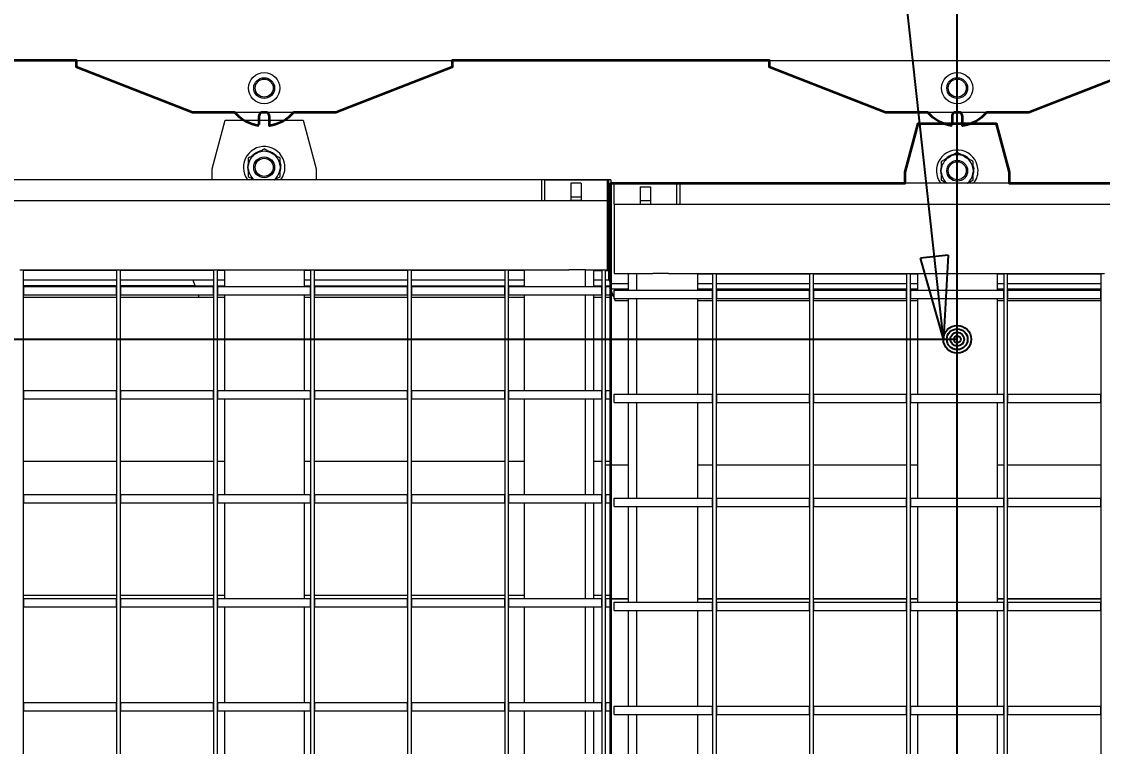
# Model space of a CAD drawing. Extents: x 28911 to 70911, y -59 to 29641.
# Drawn here: x 54923 to 56482, y 22175 to 23221 of the extents above; entities that cross this region are included whole.
import ezdxf

# ---------------------------------------------------------------- set-up
doc = ezdxf.new("R2010")
doc.units = 0
doc.header["$LTSCALE"] = 300
doc.header["$MEASUREMENT"] = 0
doc.linetypes.add('CONTINUA', pattern=[0])
for name, color, linetype, lineweight in [('21 CONTINUA 0.05', 6, 'Continuous', 9), ('22 CONTINUA 0.18', 3, 'Continuous', 18), ('23 CONTINUA 0.35', 4, 'Continuous', 35)]:
    doc.layers.add(name, color=color, linetype=linetype, lineweight=lineweight)
doc.layers.add('QUOTE', color=7, linetype='Continuous')
doc.styles.get("Standard").update_dxf_attribs({"font": 'STANDARD'})
doc.dimstyles.new('sc1a100$0', dxfattribs={"dimscale": 100, "dimtxt": 3, "dimasz": 3, "dimexe": 0, "dimexo": 0, "dimgap": 1, "dimtad": 1, "dimzin": 12, "dimdsep": 46, "dimtxsty": 'Standard', "dimblk": 'CLOSEDBLANK', "dimcen": 1, "dimclrd": 253, "dimclre": 253, "dimclrt": 2, "dimadec": 0, "dimazin": 3, "dimtfac": 1, "dimtmove": 0, "dimatfit": 1, "dimldrblk": 'CLOSEDBLANK', "dimfxl": 1, "dimtolj": 1, "dimtzin": 0, "dimarcsym": 0})
doc.dimstyles.new('sc1a40', dxfattribs={"dimscale": 40, "dimtxt": 3, "dimasz": 3, "dimexe": 0, "dimexo": 0, "dimgap": 1, "dimtad": 1, "dimzin": 12, "dimdsep": 46, "dimtxsty": 'Standard', "dimblk": 'CLOSEDBLANK', "dimcen": 1, "dimclrd": 253, "dimclre": 253, "dimclrt": 2, "dimadec": 0, "dimazin": 3, "dimtfac": 1, "dimtmove": 0, "dimatfit": 1, "dimldrblk": 'CLOSEDBLANK', "dimfxl": 1, "dimtolj": 1, "dimtzin": 0, "dimarcsym": 0})

# ---------------------------------------------------------------- blocks, each defined once
blk = doc.blocks.new('A$Cdbd99e87')
at = {"layer": '21 CONTINUA 0.05', "color": 253, "linetype": 'Continuous'}
for p, q in [((7.5, 1600), (7.5, -1600)), ((12.5, 1600), (12.5, -1600)), ((147.5, 1600), (147.5, -1600)), ((152.5, 1600), (152.5, -1600)), ((287.5, 1600), (287.5, -1600)), ((292.5, 1600), (292.5, -1600)), ((427.5, 1600), (427.5, -1600)), ((432.5, 1600), (432.5, -1600)), ((567.5, 1600), (567.5, -1600)), ((572.5, 1600), (572.5, -1600)), ((707.5, 1600), (707.5, -1600)), ((712.5, 1600), (712.5, -1600)), ((847.5, 1600), (847.5, -1600)), ((25, -964), (25, -826)), ((37, -964), (37, -826)), ((125, -964), (125, -826)), ((442.5, -964), (442.5, -826)), ((557.5, -964), (557.5, -826)), ((0, -964), (0, -976)), ((7, -964), (0, -964)), ((7, -964), (7, -976)), ((7.5, -964), (7, -964)), ((13, -964), (12.5, -964)), ((13, -964), (13, -976)), ((147, -964), (13, -964)), ((147, -964), (147, -976)), ((147.5, -964), (147, -964)), ((153, -964), (152.5, -964)), ((153, -964), (153, -976)), ((287, -964), (153, -964)), ((287, -964), (287, -976)), ((287.5, -964), (287, -964)), ((293, -964), (292.5, -964)), ((293, -964), (293, -976)), ((427, -964), (293, -964)), ((427, -964), (427, -976)), ((427.5, -964), (427, -964)), ((433, -964), (432.5, -964)), ((433, -964), (433, -976)), ((567, -964), (433, -964)), ((567, -964), (567, -976)), ((567.5, -964), (567, -964)), ((573, -964), (572.5, -964)), ((573, -964), (573, -976)), ((707, -964), (573, -964)), ((707, -964), (707, -976)), ((707.5, -964), (707, -964)), ((713, -964), (712.5, -964)), ((713, -964), (713, -976)), ((847, -964), (713, -964)), ((847, -964), (847, -976)), ((847.5, -964), (847, -964)), ((7, -976), (0, -976)), ((7, -976), (7.5, -976)), ((12.5, -976), (13, -976)), ((147, -976), (13, -976)), ((25, -1114), (25, -976)), ((37, -1114), (37, -976)), ((125, -1114), (125, -976)), ((147, -976), (147.5, -976)), ((152.5, -976), (153, -976)), ((287, -976), (153, -976)), ((287, -976), (287.5, -976)), ((292.5, -976), (293, -976)), ((427, -976), (293, -976)), ((427, -976), (427.5, -976)), ((432.5, -976), (433, -976)), ((567, -976), (433, -976)), ((442.5, -1114), (442.5, -976)), ((557.5, -1114), (557.5, -976)), ((567, -976), (567.5, -976)), ((572.5, -976), (573, -976)), ((707, -976), (573, -976)), ((707, -976), (707.5, -976)), ((712.5, -976), (713, -976)), ((847, -976), (713, -976)), ((847, -976), (847.5, -976)), ((7, -1114), (0, -1114)), ((0, -1114), (0, -1126)), ((7, -1114), (7, -1126)), ((7.5, -1114), (7, -1114)), ((13, -1114), (12.5, -1114)), ((13, -1114), (13, -1126)), ((147, -1114), (13, -1114)), ((147, -1114), (147, -1126)), ((147.5, -1114), (147, -1114)), ((153, -1114), (152.5, -1114)), ((153, -1114), (153, -1126)), ((287, -1114), (153, -1114)), ((287, -1114), (287, -1126)), ((287.5, -1114), (287, -1114)), ((293, -1114), (292.5, -1114)), ((293, -1114), (293, -1126)), ((427, -1114), (293, -1114)), ((427, -1114), (427, -1126)), ((427.5, -1114), (427, -1114)), ((433, -1114), (432.5, -1114)), ((433, -1114), (433, -1126)), ((567, -1114), (433, -1114)), ((567, -1114), (567, -1126)), ((567.5, -1114), (567, -1114)), ((573, -1114), (572.5, -1114)), ((573, -1114), (573, -1126)), ((707, -1114), (573, -1114)), ((707, -1114), (707, -1126)), ((707.5, -1114), (707, -1114)), ((713, -1114), (712.5, -1114)), ((713, -1114), (713, -1126)), ((847, -1114), (713, -1114)), ((847, -1114), (847, -1126)), ((847.5, -1114), (847, -1114)), ((7, -1126), (0, -1126)), ((0, -1130.3), (0, -1130.5)), ((0, -1130.3), (7.5, -1130.3)), ((0, -1130.5), (0, -1131)), ((0, -1130.5), (7.5, -1130.5)), ((7.5, -1131), (0, -1131)), ((0, -1131), (0, -1132.5)), ((0, -1132.5), (0, -1209.5)), ((7, -1126), (7.5, -1126)), ((12.5, -1126), (13, -1126)), ((12.5, -1130.3), (25, -1130.3)), ((12.5, -1130.5), (25, -1130.5)), ((25, -1131), (12.5, -1131)), ((147, -1126), (13, -1126)), ((25, -1264), (25, -1126)), ((37, -1264), (37, -1126)), ((125, -1264), (125, -1126)), ((125, -1130.3), (147.5, -1130.3)), ((125, -1130.5), (147.5, -1130.5)), ((147.5, -1131), (125, -1131)), ((147, -1126), (147.5, -1126)), ((152.5, -1126), (153, -1126)), ((152.5, -1130.3), (287.5, -1130.3)), ((152.5, -1130.5), (287.5, -1130.5)), ((287.5, -1131), (152.5, -1131)), ((287, -1126), (153, -1126)), ((287, -1126), (287.5, -1126)), ((292.5, -1126), (293, -1126)), ((292.5, -1130.3), (427.5, -1130.3)), ((292.5, -1130.5), (427.5, -1130.5)), ((427.5, -1131), (292.5, -1131)), ((427, -1126), (293, -1126)), ((427, -1126), (427.5, -1126)), ((432.5, -1126), (433, -1126)), ((432.5, -1130.3), (442.5, -1130.3)), ((432.5, -1130.5), (442.5, -1130.5)), ((442.5, -1131), (432.5, -1131)), ((567, -1126), (433, -1126)), ((442.5, -1264), (442.5, -1126)), ((557.5, -1264), (557.5, -1126)), ((557.5, -1130.3), (567.5, -1130.3)), ((557.5, -1130.5), (567.5, -1130.5)), ((567.5, -1131), (557.5, -1131)), ((567, -1126), (567.5, -1126)), ((572.5, -1126), (573, -1126)), ((572.5, -1130.3), (707.5, -1130.3)), ((572.5, -1130.5), (707.5, -1130.5)), ((707.5, -1131), (572.5, -1131)), ((707, -1126), (573, -1126)), ((707, -1126), (707.5, -1126)), ((712.5, -1126), (713, -1126)), ((712.5, -1130.3), (847.5, -1130.3)), ((712.5, -1130.5), (847.5, -1130.5)), ((847.5, -1131), (712.5, -1131)), ((847, -1126), (713, -1126)), ((847, -1126), (847.5, -1126)), ((0, -1209.5), (0, -1213.1)), ((0, -1213.1), (0, -1264)), ((0, -1264), (0, -1276)), ((7, -1264), (0, -1264)), ((7, -1276), (0, -1276)), ((0, -1276), (0, -1324)), ((7, -1264), (7, -1276)), ((7.5, -1264), (7, -1264)), ((7, -1276), (7.5, -1276)), ((13, -1264), (12.5, -1264)), ((12.5, -1276), (13, -1276)), ((13, -1264), (13, -1276)), ((147, -1264), (13, -1264)), ((147, -1276), (13, -1276)), ((25, -1414), (25, -1276)), ((37, -1414), (37, -1276)), ((125, -1414), (125, -1276)), ((147, -1264), (147, -1276)), ((147.5, -1264), (147, -1264)), ((147, -1276), (147.5, -1276)), ((153, -1264), (152.5, -1264)), ((152.5, -1276), (153, -1276)), ((153, -1264), (153, -1276)), ((287, -1264), (153, -1264)), ((287, -1276), (153, -1276)), ((287, -1264), (287, -1276)), ((287.5, -1264), (287, -1264)), ((287, -1276), (287.5, -1276)), ((293, -1264), (292.5, -1264)), ((292.5, -1276), (293, -1276)), ((293, -1264), (293, -1276)), ((427, -1264), (293, -1264)), ((427, -1276), (293, -1276)), ((427, -1264), (427, -1276)), ((427.5, -1264), (427, -1264)), ((427, -1276), (427.5, -1276)), ((433, -1264), (432.5, -1264)), ((432.5, -1276), (433, -1276)), ((433, -1264), (433, -1276)), ((567, -1264), (433, -1264)), ((567, -1276), (433, -1276)), ((442.5, -1414), (442.5, -1276)), ((557.5, -1414), (557.5, -1276)), ((567, -1264), (567, -1276)), ((567.5, -1264), (567, -1264)), ((567, -1276), (567.5, -1276)), ((573, -1264), (572.5, -1264)), ((572.5, -1276), (573, -1276)), ((573, -1264), (573, -1276)), ((707, -1264), (573, -1264)), ((707, -1276), (573, -1276)), ((707, -1264), (707, -1276)), ((707.5, -1264), (707, -1264)), ((707, -1276), (707.5, -1276)), ((713, -1264), (712.5, -1264)), ((712.5, -1276), (713, -1276)), ((713, -1264), (713, -1276)), ((847, -1264), (713, -1264)), ((847, -1276), (713, -1276)), ((847, -1264), (847, -1276)), ((847.5, -1264), (847, -1264)), ((847, -1276), (847.5, -1276)), ((7.5, -1324), (0, -1324)), ((0, -1329.2), (0, -1324)), ((25, -1324), (12.5, -1324)), ((147.5, -1324), (125, -1324)), ((287.5, -1324), (152.5, -1324)), ((427.5, -1324), (292.5, -1324)), ((442.5, -1324), (432.5, -1324)), ((567.5, -1324), (557.5, -1324)), ((707.5, -1324), (572.5, -1324)), ((847.5, -1324), (712.5, -1324)), ((0, -1414), (0, -1329.2)), ((0, -1414), (0, -1426)), ((7, -1414), (0, -1414)), ((7, -1414), (7, -1426)), ((7.5, -1414), (7, -1414)), ((13, -1414), (12.5, -1414)), ((13, -1414), (13, -1426)), ((147, -1414), (13, -1414)), ((147, -1414), (147, -1426)), ((147.5, -1414), (147, -1414)), ((153, -1414), (152.5, -1414)), ((153, -1414), (153, -1426)), ((287, -1414), (153, -1414)), ((287, -1414), (287, -1426)), ((287.5, -1414), (287, -1414)), ((293, -1414), (292.5, -1414)), ((293, -1414), (293, -1426)), ((427, -1414), (293, -1414)), ((427, -1414), (427, -1426)), ((427.5, -1414), (427, -1414)), ((433, -1414), (432.5, -1414)), ((433, -1414), (433, -1426)), ((567, -1414), (433, -1414)), ((567, -1414), (567, -1426)), ((567.5, -1414), (567, -1414)), ((573, -1414), (572.5, -1414)), ((573, -1414), (573, -1426)), ((707, -1414), (573, -1414)), ((707, -1414), (707, -1426)), ((707.5, -1414), (707, -1414)), ((713, -1414), (712.5, -1414)), ((713, -1414), (713, -1426)), ((847, -1414), (713, -1414)), ((847, -1414), (847, -1426)), ((847.5, -1414), (847, -1414)), ((7, -1426), (0, -1426)), ((0, -1560.3), (0, -1426)), ((7, -1426), (7.5, -1426)), ((12.5, -1426), (13, -1426)), ((147, -1426), (13, -1426)), ((25, -1564), (25, -1426)), ((37, -1564), (37, -1426)), ((125, -1564), (125, -1426)), ((147, -1426), (147.5, -1426)), ((152.5, -1426), (153, -1426)), ((287, -1426), (153, -1426)), ((287, -1426), (287.5, -1426)), ((292.5, -1426), (293, -1426)), ((427, -1426), (293, -1426)), ((427, -1426), (427.5, -1426)), ((432.5, -1426), (433, -1426)), ((567, -1426), (433, -1426)), ((442.5, -1564), (442.5, -1426)), ((557.5, -1564), (557.5, -1426)), ((567, -1426), (567.5, -1426)), ((572.5, -1426), (573, -1426)), ((707, -1426), (573, -1426)), ((707, -1426), (707.5, -1426)), ((712.5, -1426), (713, -1426)), ((847, -1426), (713, -1426)), ((847, -1426), (847.5, -1426)), ((0, -1560.3), (7.5, -1560.3)), ((7, -1564), (0, -1564)), ((0, -1564), (0, -1576)), ((7, -1564), (7, -1576)), ((7.5, -1564), (7, -1564)), ((12.5, -1560.3), (25, -1560.3)), ((13, -1564), (12.5, -1564)), ((13, -1564), (13, -1576)), ((147, -1564), (13, -1564)), ((125, -1560.3), (147.5, -1560.3)), ((147, -1564), (147, -1576)), ((147.5, -1564), (147, -1564)), ((152.5, -1560.3), (287.5, -1560.3)), ((153, -1564), (152.5, -1564)), ((153, -1564), (153, -1576)), ((287, -1564), (153, -1564)), ((287, -1564), (287, -1576)), ((287.5, -1564), (287, -1564)), ((292.5, -1560.3), (427.5, -1560.3)), ((293, -1564), (292.5, -1564)), ((293, -1564), (293, -1576)), ((427, -1564), (293, -1564)), ((427, -1564), (427, -1576)), ((427.5, -1564), (427, -1564)), ((432.5, -1560.3), (442.5, -1560.3)), ((433, -1564), (432.5, -1564)), ((433, -1564), (433, -1576)), ((567, -1564), (433, -1564)), ((557.5, -1560.3), (567.5, -1560.3)), ((567, -1564), (567, -1576)), ((567.5, -1564), (567, -1564)), ((572.5, -1560.3), (593.6, -1560.3)), ((573, -1564), (572.5, -1564)), ((573, -1564), (573, -1576)), ((707, -1564), (573, -1564)), ((593.6, -1560.3), (594.9, -1564)), ((593.6, -1560.3), (707.5, -1560.3)), ((707, -1564), (707, -1576)), ((707.5, -1564), (707, -1564)), ((712.5, -1560.3), (847.5, -1560.3)), ((713, -1564), (712.5, -1564)), ((713, -1564), (713, -1576)), ((847, -1564), (713, -1564)), ((847, -1564), (847, -1576)), ((847.5, -1564), (847, -1564)), ((7, -1576), (0, -1576)), ((7.5, -1577.2), (0, -1577.2)), ((2.4, -1585), (0, -1578.3)), ((0, -1581.4), (0, -1578.3)), ((0, -1584), (0, -1581.4)), ((0, -1587), (0, -1584)), ((2, -1584), (0, -1584)), ((2.5, -1587), (0, -1587)), ((0, -1587), (0, -1596)), ((2.4, -1585), (7.5, -1585)), ((2.5, -1585), (2.5, -1599)), ((7, -1576), (7.5, -1576)), ((12.5, -1576), (13, -1576)), ((25, -1577.2), (12.5, -1577.2)), ((12.5, -1585), (25, -1585)), ((147, -1576), (13, -1576)), ((25, -1600), (25, -1576)), ((37, -1600), (37, -1576)), ((125, -1600), (125, -1576)), ((147.5, -1577.2), (125, -1577.2)), ((125, -1585), (147.5, -1585)), ((147, -1576), (147.5, -1576)), ((152.5, -1576), (153, -1576)), ((287.5, -1577.2), (152.5, -1577.2)), ((152.5, -1585), (287.5, -1585)), ((287, -1576), (153, -1576)), ((287, -1576), (287.5, -1576)), ((292.5, -1576), (293, -1576)), ((427.5, -1577.2), (292.5, -1577.2)), ((292.5, -1585), (427.5, -1585)), ((427, -1576), (293, -1576)), ((427, -1576), (427.5, -1576)), ((432.5, -1576), (433, -1576)), ((442.5, -1577.2), (432.5, -1577.2)), ((432.5, -1585), (442.5, -1585)), ((567, -1576), (433, -1576)), ((442.5, -1600), (442.5, -1576)), ((557.5, -1600), (557.5, -1576)), ((567.5, -1577.2), (557.5, -1577.2)), ((557.5, -1585), (567.5, -1585)), ((567, -1576), (567.5, -1576)), ((572.5, -1576), (573, -1576)), ((599.6, -1577.2), (572.5, -1577.2)), ((572.5, -1585), (602.4, -1585)), ((707, -1576), (573, -1576)), ((599.6, -1577.2), (599.2, -1576)), ((599.6, -1577.2), (602.4, -1585)), ((599.6, -1577.2), (707.5, -1577.2)), ((602.4, -1585), (707.5, -1585)), ((707, -1576), (707.5, -1576)), ((712.5, -1576), (713, -1576)), ((712.5, -1577.2), (847.5, -1577.2)), ((712.5, -1585), (847.5, -1585)), ((847, -1576), (713, -1576)), ((847, -1576), (847.5, -1576))]:
    blk.add_line(p, q, dxfattribs=at)
at = {"layer": '22 CONTINUA 0.18', "color": 7, "linetype": 'Continuous'}
for p, q in [((0, -1730), (0, 1730)), ((2.5, -1599), (2.5, -1730)), ((5, -1692.9), (5, -1607.1)), ((5, -1700), (5, -1692.9)), ((995, -1700), (5, -1700)), ((5, -1730), (5, -1700)), ((42.5, -1700), (57.5, -1700)), ((42.5, -1705), (42.5, -1700)), ((42.5, -1705), (57.5, -1705)), ((42.5, -1725), (42.5, -1705)), ((57.5, -1705), (57.5, -1700)), ((57.5, -1725), (57.5, -1705)), ((95, -1700), (95, -1730)), ((100, -1730), (100, -1700)), ((0, -1730), (95, -1730)), ((95, -1730), (5, -1730)), ((42.5, -1725), (57.5, -1725)), ((95, -1730), (900, -1730)), ((95, -1730), (100, -1730)), ((425, -1746), (425, -1730)), ((482.9, -1731.1), (484.1, -1730)), ((575, -1730), (575, -1746)), ((443.8, -1816), (425, -1746)), ((477, -1750.1), (477, -1745.9)), ((523, -1745.9), (523, -1750.1)), ((575, -1746), (556.2, -1816)), ((490.3, -1769), (486.7, -1766.9)), ((513.3, -1766.9), (509.7, -1769)), ((556.2, -1816), (443.8, -1816))]:
    blk.add_line(p, q, dxfattribs=at)
at = {"layer": '22 CONTINUA 0.18', "color": 253, "linetype": 'Continuous'}
for p, q in [((2.5, -1601), (0, -1601)), ((7.5, -1599), (2.5, -1599)), ((7.5, -1600), (5, -1600)), ((5, -1607.1), (5, -1600)), ((12.5, -1600), (7.5, -1600)), ((25, -1599), (12.5, -1599)), ((37, -1600), (12.5, -1600)), ((37, -1600), (60.6, -1600)), ((83.3, -1600), (60.6, -1600)), ((147.5, -1600), (83.3, -1600)), ((125, -1599), (147.5, -1599)), ((152.5, -1600), (147.5, -1600)), ((152.5, -1599), (287.5, -1599)), ((287.5, -1600), (152.5, -1600)), ((292.5, -1600), (287.5, -1600)), ((292.5, -1599), (427.5, -1599)), ((427.5, -1600), (292.5, -1600)), ((432.5, -1600), (427.5, -1600)), ((432.5, -1599), (442.5, -1599)), ((477.2, -1600), (432.5, -1600)), ((522.8, -1600), (477.2, -1600)), ((567.5, -1600), (522.8, -1600)), ((557.5, -1599), (567.5, -1599)), ((572.5, -1600), (567.5, -1600)), ((572.5, -1599), (707.5, -1599)), ((707.5, -1600), (572.5, -1600)), ((712.5, -1600), (707.5, -1600)), ((712.5, -1599), (847.5, -1599)), ((847.5, -1600), (712.5, -1600)), ((852.5, -1600), (847.5, -1600))]:
    blk.add_line(p, q, dxfattribs=at)
at = {"layer": '22 CONTINUA 0.18', "color": 7, "linetype": 'Continuous', "flags": 128}
for points in [[(515.9, -1730), (516.9, -1731), (517.1, -1731.2)], [(476.8, -1754.3), (476.7, -1753.6), (476.2, -1750.7)]]:
    blk.add_lwpolyline(points, dxfattribs=at)
at = {"layer": '22 CONTINUA 0.18', "color": 7, "linetype": 'Continuous'}
for radius in [15, 13]:
    blk.add_circle((500, -1748), radius, dxfattribs=at)
for radius, start, end in [(30, 143.1301, 186.4252), (30, 186.4252, 36.8699), (23.1, 128.7922, 174.8284), (23.1, 5.1716, 51.2078), (24, 164.8613, 186.4252), (24, 344.8616, 15.2291), (23.1, 185.1716, 234.8284), (23.1, 305.1716, 354.8284), (24, 224.4822, 256.3361), (23.1, 245.1716, 294.8284), (24, 283.4464, 315.352)]:
    blk.add_arc((500, -1748), radius, start, end, dxfattribs=at)
for points, knots in [([(485.2, -1730), (484.1, -1730.6), (481.3, -1732.2), (478.6, -1733.8), (477, -1734.7)], [0, 0, 0, 0, 0.403896, 1, 1, 1, 1]), ([(523, -1734.7), (521.4, -1733.8), (518.7, -1732.3), (516, -1730.7), (514.8, -1730)], [0, 0, 0, 0, 0.588288, 1, 1, 1, 1]), ([(477, -1734.7), (477, -1736.5), (477, -1740.2), (477, -1744), (477, -1745.9)], [0, 0, 0, 0, 0.496994, 1, 1, 1, 1]), ([(523, -1745.9), (523, -1744), (523, -1740.2), (523, -1736.6), (523, -1734.7)], [0, 0, 0, 0, 0.496394, 1, 1, 1, 1]), ([(477, -1750.1), (477, -1752), (477, -1755.8), (477, -1759.4), (477, -1761.3)], [0, 0, 0, 0, 0.496394, 1, 1, 1, 1]), ([(477, -1761.3), (478.6, -1762.2), (481.8, -1764), (485, -1765.9), (486.7, -1766.9)], [0, 0, 0, 0, 0.4969936, 1, 1, 1, 1]), ([(513.3, -1766.9), (514.9, -1765.9), (518.2, -1764), (521.4, -1762.2), (523, -1761.3)], [0, 0, 0, 0, 0.496394, 1, 1, 1, 1]), ([(523, -1761.3), (523, -1759.5), (523, -1755.8), (523, -1752), (523, -1750.1)], [0, 0, 0, 0, 0.496994, 1, 1, 1, 1]), ([(490.3, -1769), (491.9, -1769.9), (495.2, -1771.8), (498.4, -1773.6), (500, -1774.6)], [0, 0, 0, 0, 0.496394, 1, 1, 1, 1]), ([(500, -1774.6), (501.6, -1773.6), (504.8, -1771.8), (508, -1769.9), (509.7, -1769)], [0, 0, 0, 0, 0.496994, 1, 1, 1, 1])]:
    blk.add_open_spline(points, degree=3, knots=knots, dxfattribs=at)
blk = doc.blocks.new('A$Ceefd1059')
at = {"layer": '22 CONTINUA 0.18', "color": 7, "linetype": 'CONTINUA'}
for p, q in [((2492.5, 193.9), (2491.9, 194.4)), ((2492.5, 181), (2492.5, 192.4)), ((2508.1, 194.4), (2507.5, 193.9)), ((2507.5, 192.4), (2507.5, 181)), ((3492.5, 193.9), (3491.9, 194.4)), ((3492.5, 181), (3492.5, 192.4)), ((3508.1, 194.4), (3507.5, 193.9)), ((3507.5, 192.4), (3507.5, 181)), ((2396.6, 174.9), (2229.6, 110.2)), ((2405.3, 175), (2396.9, 175)), ((2405.3, 175), (2454.4, 175)), ((2454.4, 175), (2455.7, 175)), ((2455.7, 175), (2544.3, 175)), ((2544.3, 175), (2545.6, 175)), ((2545.6, 175), (2594.7, 175)), ((2603.1, 175), (2594.7, 175)), ((2770.4, 110.2), (2603.4, 174.9)), ((3396.6, 174.9), (3229.6, 110.2)), ((3405.3, 175), (3396.9, 175)), ((3405.3, 175), (3454.4, 175)), ((3454.4, 175), (3455.7, 175)), ((3455.7, 175), (3544.3, 175)), ((3544.3, 175), (3545.6, 175)), ((3545.6, 175), (3594.7, 175)), ((3603.1, 175), (3594.7, 175)), ((3770.4, 110.2), (3603.4, 174.9)), ((2771, 101), (2771, 109.3)), ((3229, 101), (3229, 109.3)), ((3771, 101), (3771, 109.3)), ((6000, 100), (0, 100))]:
    blk.add_line(p, q, dxfattribs=at)
for centre, radius in [((2500, 140), 22.5), ((3500, 140), 22.5), ((2500, 140), 15), ((2500, 140), 13), ((3500, 140), 15), ((3500, 140), 13)]:
    blk.add_circle(centre, radius, dxfattribs=at)
for centre, radius, start, end in [((2500, 140), 55, 98.4409, 140.4788), ((2500, 140), 55, 39.5212, 81.5591), ((3500, 140), 55, 98.4409, 140.4788), ((3500, 140), 55, 39.5212, 81.5591), ((2396.9, 174.2), 0.83, 90.0509, 111.2656), ((2500, 181), 7.5, 180, 233.1301), ((2500, 181), 7.5, 306.8699, 0), ((2603.1, 174.2), 0.83, 68.7344, 89.9491), ((3396.9, 174.2), 0.83, 90.0509, 111.2656), ((3500, 181), 7.5, 180, 233.1301), ((3500, 181), 7.5, 306.8699, 0), ((3603.1, 174.2), 0.83, 68.7344, 89.9491), ((2770, 109.3), 0.998, 358.5331, 66.8832), ((3230, 109.3), 0.998, 113.1168, 181.4669), ((3770, 109.3), 0.998, 358.5331, 66.8832), ((2770, 101), 0.957, 272.9521, 2.6753), ((3230, 101), 0.957, 177.3247, 267.0479), ((3770, 101), 0.957, 272.9521, 2.6753)]:
    blk.add_arc(centre, radius, start, end, dxfattribs=at)
for points, knots in [([(2492.5, 192.4), (2492.5, 192.6), (2492.5, 193), (2492.5, 193.5), (2492.5, 193.8), (2492.5, 193.9), (2492.5, 193.9)], [0, 0, 0, 0, 0.250602, 0.500291, 0.750045, 1, 1, 1, 1]), ([(2507.5, 193.9), (2507.5, 193.9), (2507.5, 193.8), (2507.5, 193.5), (2507.5, 193), (2507.5, 192.6), (2507.5, 192.4)], [0, 0, 0, 0, 0.250508, 0.500159, 0.749962, 1, 1, 1, 1]), ([(3492.5, 192.4), (3492.5, 192.6), (3492.5, 193), (3492.5, 193.5), (3492.5, 193.8), (3492.5, 193.9), (3492.5, 193.9)], [0, 0, 0, 0, 0.250602, 0.500291, 0.750045, 1, 1, 1, 1]), ([(3507.5, 193.9), (3507.5, 193.9), (3507.5, 193.8), (3507.5, 193.5), (3507.5, 193), (3507.5, 192.6), (3507.5, 192.4)], [0, 0, 0, 0, 0.250508, 0.500159, 0.749962, 1, 1, 1, 1])]:
    blk.add_open_spline(points, degree=3, knots=knots, dxfattribs=at)
at = {"layer": '23 CONTINUA 0.35', "color": 7, "linetype": 'CONTINUA'}
for points in [[(1507.5, 194.5, -0.188235), (1542.4, 175), (1544.3, 175), (1545.6, 175), (1594.7, 175), (1603.3, 175), (1771, 110), (1771, 100), (2229, 100), (2229, 110), (2396.7, 175), (2405.3, 175), (2454.4, 175), (2457.6, 175, -0.188235), (2492.5, 194.5), (2492.5, 181, 0.236068), (2495.5, 175), (2504.5, 175, 0.236068), (2507.5, 181), (2507.5, 192.4)], [(2507.5, 194.5, -0.188235), (2542.4, 175), (2544.3, 175), (2545.6, 175), (2594.7, 175), (2603.3, 175), (2771, 110), (2771, 100), (3229, 100), (3229, 110), (3396.7, 175), (3405.3, 175), (3454.4, 175), (3457.6, 175, -0.188235), (3492.5, 194.5), (3492.5, 181, 0.236068), (3495.5, 175), (3504.5, 175, 0.236068), (3507.5, 181), (3507.5, 192.4)], [(3507.5, 194.5, -0.188235), (3542.4, 175), (3544.3, 175), (3545.6, 175), (3594.7, 175), (3603.3, 175), (3771, 110), (3771, 100), (4229, 100), (4229, 110), (4396.7, 175), (4405.3, 175), (4454.4, 175), (4457.6, 175, -0.188235), (4492.5, 194.5), (4492.5, 181, 0.236068), (4495.5, 175), (4504.5, 175, 0.236068), (4507.5, 181), (4507.5, 192.4)]]:
    blk.add_lwpolyline(points, format="xyb", dxfattribs=at)
blk = doc.blocks.new('A$C17a604b0')
at = {"layer": '21 CONTINUA 0.05', "color": 253, "linetype": 'Continuous'}
for p, q in [((25, 1600), (25, 1576)), ((37, 1600), (37, 1576)), ((125, 1600), (125, 1576)), ((147.5, -1600), (147.5, 1600)), ((152.5, -1600), (152.5, 1600)), ((287.5, -1600), (287.5, 1600)), ((292.5, -1600), (292.5, 1600)), ((427.5, -1600), (427.5, 1600)), ((432.5, -1600), (432.5, 1600)), ((442.5, 1600), (442.5, 1576)), ((557.5, 1600), (557.5, 1576)), ((567.5, -1600), (567.5, 1600)), ((572.5, -1600), (572.5, 1600)), ((707.5, -1600), (707.5, 1600)), ((25, 1585), (0, 1585)), ((3.6, 1568.1), (0.4, 1577.2)), ((25, 1577.2), (0.4, 1577.2)), ((5, 1564), (5, 1576)), ((5, 1576), (147, 1576)), ((147.5, 1585), (125, 1585)), ((147.5, 1577.2), (125, 1577.2)), ((147, 1564), (147, 1576)), ((147.5, 1576), (147, 1576)), ((287.5, 1585), (152.5, 1585)), ((287.5, 1577.2), (152.5, 1577.2)), ((153, 1576), (152.5, 1576)), ((153, 1564), (153, 1576)), ((153, 1576), (287, 1576)), ((287, 1564), (287, 1576)), ((287.5, 1576), (287, 1576)), ((427.5, 1585), (292.5, 1585)), ((427.5, 1577.2), (292.5, 1577.2)), ((293, 1576), (292.5, 1576)), ((293, 1564), (293, 1576)), ((293, 1576), (427, 1576)), ((427, 1564), (427, 1576)), ((427.5, 1576), (427, 1576)), ((442.5, 1585), (432.5, 1585)), ((442.5, 1577.2), (432.5, 1577.2)), ((433, 1576), (432.5, 1576)), ((433, 1564), (433, 1576)), ((433, 1576), (567, 1576)), ((567.5, 1585), (557.5, 1585)), ((567.5, 1577.2), (557.5, 1577.2)), ((567, 1564), (567, 1576)), ((567.5, 1576), (567, 1576)), ((707.5, 1585), (572.5, 1585)), ((707.5, 1577.2), (572.5, 1577.2)), ((573, 1576), (572.5, 1576)), ((573, 1564), (573, 1576)), ((573, 1576), (707, 1576)), ((707, 1564), (707, 1576)), ((707.5, 1576), (707, 1576)), ((0, 1568.1), (3.6, 1568.1)), ((3.6, 1568.1), (5, 1564.2)), ((3.6, 1568.1), (5, 1568.1)), ((5, 1564), (147, 1564)), ((5.1, 1564), (6.4, 1560.3)), ((25, 1560.3), (6.4, 1560.3)), ((25, 1564), (25, 1426)), ((37, 1564), (37, 1426)), ((125, 1564), (125, 1426)), ((147.5, 1560.3), (125, 1560.3)), ((147, 1564), (147.5, 1564)), ((152.5, 1564), (153, 1564)), ((287.5, 1560.3), (152.5, 1560.3)), ((153, 1564), (287, 1564)), ((287, 1564), (287.5, 1564)), ((292.5, 1564), (293, 1564)), ((427.5, 1560.3), (292.5, 1560.3)), ((293, 1564), (427, 1564)), ((427, 1564), (427.5, 1564)), ((432.5, 1564), (433, 1564)), ((442.5, 1560.3), (432.5, 1560.3)), ((433, 1564), (567, 1564)), ((442.5, 1564), (442.5, 1426)), ((557.5, 1564), (557.5, 1426)), ((567.5, 1560.3), (557.5, 1560.3)), ((567, 1564), (567.5, 1564)), ((572.5, 1564), (573, 1564)), ((707.5, 1560.3), (572.5, 1560.3)), ((573, 1564), (707, 1564)), ((707, 1564), (707.5, 1564)), ((5, 1414), (5, 1426)), ((5, 1426), (147, 1426)), ((147, 1414), (147, 1426)), ((147.5, 1426), (147, 1426)), ((153, 1426), (152.5, 1426)), ((153, 1414), (153, 1426)), ((153, 1426), (287, 1426)), ((287, 1414), (287, 1426)), ((287.5, 1426), (287, 1426)), ((293, 1426), (292.5, 1426)), ((293, 1414), (293, 1426)), ((293, 1426), (427, 1426)), ((427, 1414), (427, 1426)), ((427.5, 1426), (427, 1426)), ((433, 1426), (432.5, 1426)), ((433, 1414), (433, 1426)), ((433, 1426), (567, 1426)), ((567, 1414), (567, 1426)), ((567.5, 1426), (567, 1426)), ((573, 1426), (572.5, 1426)), ((573, 1414), (573, 1426)), ((573, 1426), (707, 1426)), ((707, 1414), (707, 1426)), ((707.5, 1426), (707, 1426)), ((5, 1414), (147, 1414)), ((25, 1414), (25, 1276)), ((37, 1414), (37, 1276)), ((125, 1414), (125, 1276)), ((147, 1414), (147.5, 1414)), ((152.5, 1414), (153, 1414)), ((153, 1414), (287, 1414)), ((287, 1414), (287.5, 1414)), ((292.5, 1414), (293, 1414)), ((293, 1414), (427, 1414)), ((427, 1414), (427.5, 1414)), ((432.5, 1414), (433, 1414)), ((433, 1414), (567, 1414)), ((442.5, 1414), (442.5, 1276)), ((557.5, 1414), (557.5, 1276)), ((567, 1414), (567.5, 1414)), ((572.5, 1414), (573, 1414)), ((573, 1414), (707, 1414)), ((707, 1414), (707.5, 1414)), ((-7.5, 1324), (25, 1324)), ((125, 1324), (147.5, 1324)), ((152.5, 1324), (287.5, 1324)), ((292.5, 1324), (427.5, 1324)), ((432.5, 1324), (442.5, 1324)), ((557.5, 1324), (567.5, 1324)), ((572.5, 1324), (707.5, 1324)), ((5, 1264), (5, 1276)), ((5, 1276), (147, 1276)), ((5, 1264), (147, 1264)), ((25, 1264), (25, 1126)), ((37, 1264), (37, 1126)), ((125, 1264), (125, 1126)), ((147, 1264), (147, 1276)), ((147.5, 1276), (147, 1276)), ((147, 1264), (147.5, 1264)), ((153, 1276), (152.5, 1276)), ((152.5, 1264), (153, 1264)), ((153, 1264), (153, 1276)), ((153, 1276), (287, 1276)), ((153, 1264), (287, 1264)), ((287, 1264), (287, 1276)), ((287.5, 1276), (287, 1276)), ((287, 1264), (287.5, 1264)), ((293, 1276), (292.5, 1276)), ((292.5, 1264), (293, 1264)), ((293, 1264), (293, 1276)), ((293, 1276), (427, 1276)), ((293, 1264), (427, 1264)), ((427, 1264), (427, 1276)), ((427.5, 1276), (427, 1276)), ((427, 1264), (427.5, 1264)), ((433, 1276), (432.5, 1276)), ((432.5, 1264), (433, 1264)), ((433, 1264), (433, 1276)), ((433, 1276), (567, 1276)), ((433, 1264), (567, 1264)), ((442.5, 1264), (442.5, 1126)), ((557.5, 1264), (557.5, 1126)), ((567, 1264), (567, 1276)), ((567.5, 1276), (567, 1276)), ((567, 1264), (567.5, 1264)), ((573, 1276), (572.5, 1276)), ((572.5, 1264), (573, 1264)), ((573, 1264), (573, 1276)), ((573, 1276), (707, 1276)), ((573, 1264), (707, 1264)), ((707, 1264), (707, 1276)), ((707.5, 1276), (707, 1276)), ((707, 1264), (707.5, 1264)), ((-7.5, 1131), (25, 1131)), ((25, 1130.5), (0, 1130.5)), ((25, 1130.3), (0, 1130.3)), ((5, 1114), (5, 1126)), ((5, 1126), (147, 1126)), ((125, 1131), (147.5, 1131)), ((147.5, 1130.5), (125, 1130.5)), ((147.5, 1130.3), (125, 1130.3)), ((147, 1114), (147, 1126)), ((147.5, 1126), (147, 1126)), ((152.5, 1131), (287.5, 1131)), ((287.5, 1130.5), (152.5, 1130.5)), ((287.5, 1130.3), (152.5, 1130.3)), ((153, 1126), (152.5, 1126)), ((153, 1114), (153, 1126)), ((153, 1126), (287, 1126)), ((287, 1114), (287, 1126)), ((287.5, 1126), (287, 1126)), ((292.5, 1131), (427.5, 1131)), ((427.5, 1130.5), (292.5, 1130.5)), ((427.5, 1130.3), (292.5, 1130.3)), ((293, 1126), (292.5, 1126)), ((293, 1114), (293, 1126)), ((293, 1126), (427, 1126)), ((427, 1114), (427, 1126)), ((427.5, 1126), (427, 1126)), ((432.5, 1131), (442.5, 1131)), ((442.5, 1130.5), (432.5, 1130.5)), ((442.5, 1130.3), (432.5, 1130.3)), ((433, 1126), (432.5, 1126)), ((433, 1114), (433, 1126)), ((433, 1126), (567, 1126)), ((557.5, 1131), (567.5, 1131)), ((567.5, 1130.5), (557.5, 1130.5)), ((567.5, 1130.3), (557.5, 1130.3)), ((567, 1114), (567, 1126)), ((567.5, 1126), (567, 1126)), ((572.5, 1131), (707.5, 1131)), ((707.5, 1130.5), (572.5, 1130.5)), ((707.5, 1130.3), (572.5, 1130.3)), ((573, 1126), (572.5, 1126)), ((573, 1114), (573, 1126)), ((573, 1126), (707, 1126)), ((707, 1114), (707, 1126)), ((707.5, 1126), (707, 1126)), ((5, 1114), (147, 1114)), ((25, 1114), (25, 976)), ((37, 1114), (37, 976)), ((125, 1114), (125, 976)), ((147, 1114), (147.5, 1114)), ((152.5, 1114), (153, 1114)), ((153, 1114), (287, 1114)), ((287, 1114), (287.5, 1114)), ((292.5, 1114), (293, 1114)), ((293, 1114), (427, 1114)), ((427, 1114), (427.5, 1114)), ((432.5, 1114), (433, 1114)), ((433, 1114), (567, 1114)), ((442.5, 1114), (442.5, 976)), ((557.5, 1114), (557.5, 976)), ((567, 1114), (567.5, 1114)), ((572.5, 1114), (573, 1114)), ((573, 1114), (707, 1114)), ((707, 1114), (707.5, 1114)), ((5, 964), (5, 976)), ((5, 976), (147, 976)), ((147, 964), (147, 976)), ((147.5, 976), (147, 976)), ((153, 976), (152.5, 976)), ((153, 964), (153, 976)), ((153, 976), (287, 976)), ((287, 964), (287, 976)), ((287.5, 976), (287, 976)), ((293, 976), (292.5, 976)), ((293, 964), (293, 976)), ((293, 976), (427, 976)), ((427, 964), (427, 976)), ((427.5, 976), (427, 976)), ((433, 976), (432.5, 976)), ((433, 964), (433, 976)), ((433, 976), (567, 976)), ((567, 964), (567, 976)), ((567.5, 976), (567, 976)), ((573, 976), (572.5, 976)), ((573, 964), (573, 976)), ((573, 976), (707, 976)), ((707, 964), (707, 976)), ((707.5, 976), (707, 976)), ((5, 964), (147, 964)), ((25, 964), (25, 826)), ((37, 964), (37, 826)), ((125, 964), (125, 826)), ((147, 964), (147.5, 964)), ((152.5, 964), (153, 964)), ((153, 964), (287, 964)), ((287, 964), (287.5, 964)), ((292.5, 964), (293, 964)), ((293, 964), (427, 964)), ((427, 964), (427.5, 964)), ((432.5, 964), (433, 964)), ((433, 964), (567, 964)), ((442.5, 964), (442.5, 826)), ((557.5, 964), (557.5, 826)), ((567, 964), (567.5, 964)), ((572.5, 964), (573, 964)), ((573, 964), (707, 964)), ((707, 964), (707.5, 964))]:
    blk.add_line(p, q, dxfattribs=at)
at = {"layer": '22 CONTINUA 0.18', "color": 7, "linetype": 'Continuous'}
for p, q in [((425, 1746), (443.8, 1816)), ((443.8, 1816), (556.2, 1816)), ((556.2, 1816), (575, 1746)), ((486.7, 1766.9), (490.3, 1769)), ((509.7, 1769), (513.3, 1766.9)), ((477, 1745.9), (477, 1750.1)), ((523, 1750.1), (523, 1745.9)), ((425, 1730), (425, 1746)), ((517.1, 1731.1), (515.9, 1730)), ((575, 1746), (575, 1730)), ((5, 1730), (0, 1730)), ((5, 1730), (95, 1730)), ((5, 1700), (5, 1730)), ((42.5, 1725), (57.5, 1725)), ((42.5, 1725), (42.5, 1705)), ((57.5, 1725), (57.5, 1705)), ((95, 1730), (95, 1700)), ((100, 1730), (95, 1730)), ((900, 1730), (100, 1730)), ((100, 1700), (100, 1730)), ((5, 1700), (995, 1700)), ((5, 1700), (5, 1692.9)), ((42.5, 1705), (57.5, 1705)), ((42.5, 1705), (42.5, 1700)), ((42.5, 1700), (57.5, 1700)), ((57.5, 1705), (57.5, 1700)), ((5, 1692.9), (5, 1607.1))]:
    blk.add_line(p, q, dxfattribs=at)
at = {"layer": '22 CONTINUA 0.18', "color": 253, "linetype": 'Continuous'}
for p, q in [((5, 1607.1), (5, 1600)), ((5, 1600), (37, 1600)), ((37, 1600), (60.6, 1600)), ((83.3, 1600), (60.6, 1600)), ((83.3, 1600), (147.5, 1600)), ((147.5, 1599), (125, 1599)), ((147.5, 1600), (152.5, 1600)), ((152.5, 1600), (287.5, 1600)), ((287.5, 1599), (152.5, 1599)), ((287.5, 1600), (292.5, 1600)), ((292.5, 1600), (427.5, 1600)), ((427.5, 1599), (292.5, 1599)), ((427.5, 1600), (432.5, 1600)), ((432.5, 1600), (477.2, 1600)), ((442.5, 1599), (432.5, 1599)), ((477.2, 1600), (522.8, 1600)), ((522.8, 1600), (567.5, 1600)), ((567.5, 1599), (557.5, 1599)), ((567.5, 1600), (572.5, 1600)), ((572.5, 1600), (707.5, 1600)), ((707.5, 1599), (572.5, 1599)), ((707.5, 1600), (712.5, 1600))]:
    blk.add_line(p, q, dxfattribs=at)
at = {"layer": '22 CONTINUA 0.18', "color": 7, "linetype": 'Continuous', "flags": 128}
for points in [[(523.2, 1754.3), (523.3, 1753.6), (523.8, 1750.7)], [(484.1, 1730), (483.1, 1731), (482.9, 1731.2)]]:
    blk.add_lwpolyline(points, dxfattribs=at)
at = {"layer": '22 CONTINUA 0.18', "color": 7, "linetype": 'Continuous'}
for radius in [15, 13]:
    blk.add_circle((500, 1748), radius, dxfattribs=at)
for radius, start, end in [(30, 6.4252, 216.8699), (23.1, 125.1716, 174.8284), (24, 103.4464, 135.352), (23.1, 65.1716, 114.8284), (24, 44.4822, 76.3361), (23.1, 5.1716, 54.8284), (24, 164.8616, 195.2291), (24, 344.8613, 6.4252), (30, 323.1301, 6.4252), (23.1, 185.1716, 231.2078), (23.1, 308.7922, 354.8284)]:
    blk.add_arc((500, 1748), radius, start, end, dxfattribs=at)
for points, knots in [([(486.7, 1766.9), (485.1, 1765.9), (481.8, 1764), (478.6, 1762.2), (477, 1761.3)], [0, 0, 0, 0, 0.496394, 1, 1, 1, 1]), ([(500, 1774.6), (498.4, 1773.6), (495.2, 1771.8), (492, 1769.9), (490.3, 1769)], [0, 0, 0, 0, 0.496994, 1, 1, 1, 1]), ([(509.7, 1769), (508.1, 1769.9), (504.8, 1771.8), (501.6, 1773.6), (500, 1774.6)], [0, 0, 0, 0, 0.4963935, 1, 1, 1, 1]), ([(523, 1761.3), (521.4, 1762.2), (518.2, 1764), (515, 1765.9), (513.3, 1766.9)], [0, 0, 0, 0, 0.496994, 1, 1, 1, 1]), ([(477, 1761.3), (477, 1759.5), (477, 1755.8), (477, 1752), (477, 1750.1)], [0, 0, 0, 0, 0.496994, 1, 1, 1, 1]), ([(523, 1750.1), (523, 1752), (523, 1755.8), (523, 1759.4), (523, 1761.3)], [0, 0, 0, 0, 0.496394, 1, 1, 1, 1]), ([(477, 1745.9), (477, 1744), (477, 1740.2), (477, 1736.6), (477, 1734.7)], [0, 0, 0, 0, 0.496394, 1, 1, 1, 1]), ([(477, 1734.7), (478.6, 1733.8), (481.3, 1732.3), (484, 1730.7), (485.2, 1730)], [0, 0, 0, 0, 0.588288, 1, 1, 1, 1]), ([(514.8, 1730), (515.9, 1730.6), (518.7, 1732.2), (521.4, 1733.8), (523, 1734.7)], [0, 0, 0, 0, 0.403896, 1, 1, 1, 1]), ([(523, 1734.7), (523, 1736.5), (523, 1740.2), (523, 1744), (523, 1745.9)], [0, 0, 0, 0, 0.496994, 1, 1, 1, 1])]:
    blk.add_open_spline(points, degree=3, knots=knots, dxfattribs=at)
at = {"layer": '23 CONTINUA 0.35', "color": 7}
blk.add_lwpolyline([(1425, -1730), (575, -1730), (575, -1746), (556.2, -1816), (443.8, -1816), (425, -1746), (425, -1730), (0, -1730), (0, 1730), (425, 1730), (425, 1746), (443.8, 1816), (556.2, 1816), (575, 1746), (575, 1730), (1425, 1730)], dxfattribs=at)
blk = doc.blocks.new('*U74')
at = {"color": 1, "linetype": 'CONTINUA', "ltscale": 5}
for p in [(-12000, 1500), (0, -1500)]:
    blk.add_line(p, (0, 1500), dxfattribs=at)
blk = doc.blocks.new('_ClosedBlank')
at = {"color": 0, "linetype": 'ByBlock', "lineweight": -2}
for p, q in [((-1, 0.1667), (0, 0)), ((-1, 0.1667), (-1, -0.1667)), ((0, 0), (-1, -0.1667))]:
    blk.add_line(p, q, dxfattribs=at)
blk = doc.blocks.new('*D78')
at = {"color": 253, "lineweight": -2, "ltscale": 50, "transparency": 16777216}
for p, q in [((56272.7, 22762.7), (56272.7, 25888.8)), ((58472.7, 25888.8), (56572.7, 25888.8)), ((58772.7, 23265), (58772.7, 25888.8))]:
    blk.add_line(p, q, dxfattribs=at)
at = {"layer": 'DEFPOINTS', "color": 0, "ltscale": 50, "transparency": 16777216}
for p in [(56272.7, 25888.8), (58772.7, 23265), (56272.7, 22762.7)]:
    blk.add_point(p, dxfattribs=at)
at = {"color": 253, "lineweight": -2, "ltscale": 50, "transparency": 16777216, "xscale": 300, "yscale": 300, "zscale": 300, "rotation": 180}
blk.add_blockref('_ClosedBlank', (56272.7, 25888.8), dxfattribs=at)
at = {"color": 253, "lineweight": -2, "ltscale": 50, "transparency": 16777216, "xscale": 300, "yscale": 300, "zscale": 300}
blk.add_blockref('_ClosedBlank', (58772.7, 25888.8), dxfattribs=at)
at = {"color": 2, "ltscale": 50, "transparency": 16777216, "insert": (57522.7, 26138.8), "char_height": 300, "attachment_point": 5}
blk.add_mtext('\\A1;2500', dxfattribs=at)

msp = doc.modelspace()

# ---------------------------------------------------------------- linework, layer by layer
at = {"color": 1, "ltscale": 50}
for radius in [20, 15, 10, 5]:
    msp.add_circle((56272.732, 22762.689), radius, dxfattribs=at)

# ---------------------------------------------------------------- block references
at = {"ltscale": 50}
msp.add_blockref('*U74', (56272.732, 21262.689), dxfattribs=at)
at = {"layer": '23 CONTINUA 0.35', "rotation": 180}
for name, p in [('A$Ceefd1059', (58772.732, 23264.989)), ('A$Cdbd99e87', (55772.732, 21262.689))]:
    msp.add_blockref(name, p, dxfattribs=at)
at = {"layer": '23 CONTINUA 0.35'}
msp.add_blockref('A$C17a604b0', (55772.732, 21257.689), dxfattribs=at)

# ---------------------------------------------------------------- dimensions: what is measured, and where the dimension line sits
at = {"ltscale": 50}
dim = msp.add_linear_dim(base=(56272.732, 25888.821), p1=(58772.732, 23264.989), p2=(56272.732, 22762.689), dimstyle='sc1a100$0', dxfattribs=at)
dim.commit()
dim.dimension.update_dxf_attribs({"geometry": '*D78', "text_midpoint": (57522.732, 26138.821)})

# ---------------------------------------------------------------- leaders
at = {"layer": 'QUOTE'}
msp.add_leader([(56252.732, 22762.689), (56015.24, 24938.682), (55284.768, 24938.8)], dimstyle='sc1a40', override={"dimgap": 1, "dimtad": 0}, dxfattribs=at)

doc.saveas('drawing.dxf')
